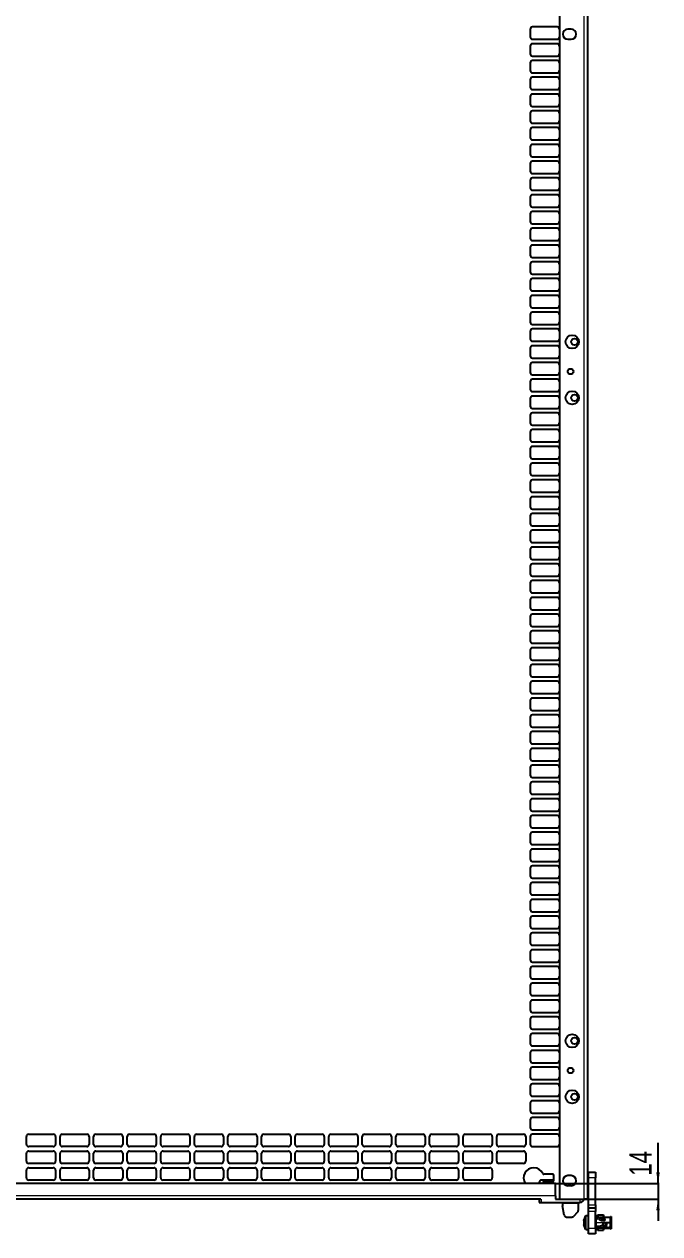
# Model space of a CAD drawing. Header units: millimetres. Extents: x -1039 to 1236, y -456 to 1988.
# Drawn here: x 668 to 1236, y -274 to 808 of the extents above; entities that cross this region are included whole.
import ezdxf

# ---------------------------------------------------------------- set-up
doc = ezdxf.new("R2010")
doc.units = ezdxf.units.MM
doc.layers.add('FORMAT', color=7, linetype='Continuous')
doc.styles.add('SLDTEXTSTYLE0', font='TXT', dxfattribs={"width": 0.75})
doc.dimstyles.new('SLDDIMSTYLE1', dxfattribs={"dimtxt": 20, "dimasz": 10, "dimexe": 0, "dimexo": 0.0625, "dimgap": 5, "dimtad": 2, "dimdec": 1, "dimrnd": 1e-09, "dimzin": 12, "dimdsep": 46, "dimtxsty": 'SLDTEXTSTYLE0', "dimsah": 1, "dimcen": 0.09, "dimadec": 0, "dimazin": 3, "dimtfac": 1, "dimtmove": 0, "dimatfit": 0, "dimfxl": 0, "dimfrac": 2, "dimtolj": 1, "dimtzin": 12, "dimarcsym": 0})

# ---------------------------------------------------------------- blocks, each defined once
blk = doc.blocks.new('_D_8')
at = {"layer": 'FORMAT'}
for p, q in [((1234.4, -228.9), (1234.4, -192.5)), ((1142.7, -228.9), (1235.4, -228.9)), ((1234.4, -228.9), (1234.4, -242.9)), ((1142.7, -242.9), (1235.4, -242.9)), ((1234.4, -242.9), (1234.4, -262.2))]:
    blk.add_line(p, q, dxfattribs=at)
for points in [[(1234.4, -228.9), (1235.9, -218.9), (1232.8, -218.9)], [(1234.4, -242.9), (1232.8, -252.9), (1235.9, -252.9)]]:
    blk.add_solid(points, dxfattribs=at)
at = {"layer": 'FORMAT', "insert": (1208.6, -222.1), "char_height": 20, "attachment_point": 1, "rotation": 90, "style": 'SLDTEXTSTYLE0'}
blk.add_mtext('14', dxfattribs=at)

msp = doc.modelspace()

# ---------------------------------------------------------------- linework, layer by layer
at = {"color": 7, "linetype": 'Continuous', "lineweight": 25}
for p, q in [((1171.23, 1840.06), (1171.23, -242.94)), ((1146.23, 1810.86), (1146.23, -242.94)), ((1120.23, 803.06), (1120.23, 796.06)), ((1144.23, 805.06), (1122.23, 805.06)), ((1156.73, 803.06), (1153.73, 803.06)), ((1122.23, 794.06), (1144.23, 794.06)), ((1144.23, 790.06), (1122.23, 790.06)), ((1153.73, 794.06), (1156.73, 794.06)), ((1120.23, 788.06), (1120.23, 781.06)), ((1122.23, 779.06), (1144.23, 779.06)), ((1120.23, 773.06), (1120.23, 766.06)), ((1144.23, 775.06), (1122.23, 775.06)), ((1120.23, 758.06), (1120.23, 751.06)), ((1122.23, 764.06), (1144.23, 764.06)), ((1144.23, 760.06), (1122.23, 760.06)), ((1122.23, 749.06), (1144.23, 749.06)), ((1120.23, 743.06), (1120.23, 736.06)), ((1144.23, 745.06), (1122.23, 745.06)), ((1120.23, 728.06), (1120.23, 721.06)), ((1122.23, 734.06), (1144.23, 734.06)), ((1144.23, 730.06), (1122.23, 730.06)), ((1122.23, 719.06), (1144.23, 719.06)), ((1144.23, 715.06), (1122.23, 715.06)), ((1120.23, 713.06), (1120.23, 706.06)), ((1122.23, 704.06), (1144.23, 704.06)), ((1120.23, 698.06), (1120.23, 691.06)), ((1144.23, 700.06), (1122.23, 700.06)), ((1120.23, 683.06), (1120.23, 676.06)), ((1122.23, 689.06), (1144.23, 689.06)), ((1144.23, 685.06), (1122.23, 685.06)), ((1122.23, 674.06), (1144.23, 674.06)), ((1120.23, 668.06), (1120.23, 661.06)), ((1144.23, 670.06), (1122.23, 670.06)), ((1120.23, 653.06), (1120.23, 646.06)), ((1122.23, 659.06), (1144.23, 659.06)), ((1144.23, 655.06), (1122.23, 655.06)), ((1122.23, 644.06), (1144.23, 644.06)), ((1144.23, 640.06), (1122.23, 640.06)), ((1120.23, 638.06), (1120.23, 631.06)), ((1122.23, 629.06), (1144.23, 629.06)), ((1120.23, 623.06), (1120.23, 616.06)), ((1144.23, 625.06), (1122.23, 625.06)), ((1120.23, 608.06), (1120.23, 601.06)), ((1122.23, 614.06), (1144.23, 614.06)), ((1144.23, 610.06), (1122.23, 610.06)), ((1122.23, 599.06), (1144.23, 599.06)), ((1144.23, 595.06), (1122.23, 595.06)), ((1120.23, 593.06), (1120.23, 586.06)), ((1122.23, 584.06), (1144.23, 584.06)), ((1120.23, 578.06), (1120.23, 571.06)), ((1144.23, 580.06), (1122.23, 580.06)), ((1120.23, 563.06), (1120.23, 556.06)), ((1122.23, 569.06), (1144.23, 569.06)), ((1144.23, 565.06), (1122.23, 565.06)), ((1122.23, 554.06), (1144.23, 554.06)), ((1120.23, 548.06), (1120.23, 541.06)), ((1144.23, 550.06), (1122.23, 550.06)), ((1120.23, 533.06), (1120.23, 526.06)), ((1122.23, 539.06), (1144.23, 539.06)), ((1144.23, 535.06), (1122.23, 535.06)), ((1122.23, 524.06), (1144.23, 524.06)), ((1144.23, 520.06), (1122.23, 520.06)), ((1120.23, 518.06), (1120.23, 511.06)), ((1122.23, 509.06), (1144.23, 509.06)), ((1120.23, 503.06), (1120.23, 496.06)), ((1144.23, 505.06), (1122.23, 505.06)), ((1120.23, 488.06), (1120.23, 481.06)), ((1122.23, 494.06), (1144.23, 494.06)), ((1144.23, 490.06), (1122.23, 490.06)), ((1122.23, 479.06), (1144.23, 479.06)), ((1120.23, 473.06), (1120.23, 466.06)), ((1144.23, 475.06), (1122.23, 475.06)), ((1120.23, 458.06), (1120.23, 451.06)), ((1122.23, 464.06), (1144.23, 464.06)), ((1144.23, 460.06), (1122.23, 460.06)), ((1122.23, 449.06), (1144.23, 449.06)), ((1144.23, 445.06), (1122.23, 445.06)), ((1120.23, 443.06), (1120.23, 436.06)), ((1122.23, 434.06), (1144.23, 434.06)), ((1120.23, 428.06), (1120.23, 421.06)), ((1144.23, 430.06), (1122.23, 430.06)), ((1120.23, 413.06), (1120.23, 406.06)), ((1122.23, 419.06), (1144.23, 419.06)), ((1144.23, 415.06), (1122.23, 415.06)), ((1122.23, 404.06), (1144.23, 404.06)), ((1120.23, 398.06), (1120.23, 391.06)), ((1144.23, 400.06), (1122.23, 400.06)), ((1120.23, 383.06), (1120.23, 376.06)), ((1122.23, 389.06), (1144.23, 389.06)), ((1144.23, 385.06), (1122.23, 385.06)), ((1120.23, 368.06), (1120.23, 361.06)), ((1122.23, 374.06), (1144.23, 374.06)), ((1144.23, 370.06), (1122.23, 370.06)), ((1122.23, 359.06), (1144.23, 359.06)), ((1120.23, 353.06), (1120.23, 346.06)), ((1144.23, 355.06), (1122.23, 355.06)), ((1120.23, 338.06), (1120.23, 331.06)), ((1122.23, 344.06), (1144.23, 344.06)), ((1144.23, 340.06), (1122.23, 340.06)), ((1122.23, 329.06), (1144.23, 329.06)), ((1144.23, 325.06), (1122.23, 325.06)), ((1120.23, 323.06), (1120.23, 316.06)), ((1122.23, 314.06), (1144.23, 314.06)), ((1120.23, 308.06), (1120.23, 301.06)), ((1144.23, 310.06), (1122.23, 310.06)), ((1120.23, 293.06), (1120.23, 286.06)), ((1122.23, 299.06), (1144.23, 299.06)), ((1144.23, 295.06), (1122.23, 295.06)), ((1122.23, 284.06), (1144.23, 284.06)), ((1120.23, 278.06), (1120.23, 271.06)), ((1144.23, 280.06), (1122.23, 280.06)), ((1120.23, 263.06), (1120.23, 256.06)), ((1122.23, 269.06), (1144.23, 269.06)), ((1144.23, 265.06), (1122.23, 265.06)), ((1122.23, 254.06), (1144.23, 254.06)), ((1144.23, 250.06), (1122.23, 250.06)), ((1120.23, 248.06), (1120.23, 241.06)), ((1122.23, 239.06), (1144.23, 239.06)), ((1120.23, 233.06), (1120.23, 226.06)), ((1144.23, 235.06), (1122.23, 235.06)), ((1120.23, 218.06), (1120.23, 211.06)), ((1122.23, 224.06), (1144.23, 224.06)), ((1144.23, 220.06), (1122.23, 220.06)), ((1122.23, 209.06), (1144.23, 209.06)), ((1120.23, 203.06), (1120.23, 196.06)), ((1144.23, 205.06), (1122.23, 205.06)), ((1120.23, 188.06), (1120.23, 181.06)), ((1122.23, 194.06), (1144.23, 194.06)), ((1144.23, 190.06), (1122.23, 190.06)), ((1120.23, 173.06), (1120.23, 166.06)), ((1122.23, 179.06), (1144.23, 179.06)), ((1144.23, 175.06), (1122.23, 175.06)), ((1122.23, 164.06), (1144.23, 164.06)), ((1120.23, 158.06), (1120.23, 151.06)), ((1144.23, 160.06), (1122.23, 160.06)), ((1120.23, 143.06), (1120.23, 136.06)), ((1122.23, 149.06), (1144.23, 149.06)), ((1144.23, 145.06), (1122.23, 145.06)), ((1122.23, 134.06), (1144.23, 134.06)), ((1144.23, 130.06), (1122.23, 130.06)), ((1120.23, 128.06), (1120.23, 121.06)), ((1122.23, 119.06), (1144.23, 119.06)), ((1120.23, 113.06), (1120.23, 106.06)), ((1144.23, 115.06), (1122.23, 115.06)), ((1120.23, 98.06), (1120.23, 91.06)), ((1122.23, 104.06), (1144.23, 104.06)), ((1144.23, 100.06), (1122.23, 100.06)), ((1122.23, 89.06), (1144.23, 89.06)), ((1120.23, 83.06), (1120.23, 76.06)), ((1144.23, 85.06), (1122.23, 85.06)), ((1120.23, 68.06), (1120.23, 61.06)), ((1122.23, 74.06), (1144.23, 74.06)), ((1144.23, 70.06), (1122.23, 70.06)), ((1122.23, 59.06), (1144.23, 59.06)), ((1144.23, 55.06), (1122.23, 55.06)), ((1120.23, 53.06), (1120.23, 46.06)), ((1122.23, 44.06), (1144.23, 44.06)), ((1120.23, 38.06), (1120.23, 31.06)), ((1144.23, 40.06), (1122.23, 40.06)), ((1120.23, 23.06), (1120.23, 16.06)), ((1122.23, 29.06), (1144.23, 29.06)), ((1144.23, 25.06), (1122.23, 25.06)), ((1122.23, 14.06), (1144.23, 14.06)), ((1120.23, 8.06), (1120.23, 1.06)), ((1144.23, 10.06), (1122.23, 10.06)), ((1120.23, -6.94), (1120.23, -13.94)), ((1122.23, -0.94), (1144.23, -0.94)), ((1144.23, -4.94), (1122.23, -4.94)), ((1122.23, -15.94), (1144.23, -15.94)), ((1144.23, -19.94), (1122.23, -19.94)), ((1120.23, -21.94), (1120.23, -28.94)), ((1122.23, -30.94), (1144.23, -30.94)), ((1120.23, -36.94), (1120.23, -43.94)), ((1144.23, -34.94), (1122.23, -34.94)), ((1120.23, -51.94), (1120.23, -58.94)), ((1122.23, -45.94), (1144.23, -45.94)), ((1144.23, -49.94), (1122.23, -49.94)), ((1122.23, -60.94), (1144.23, -60.94)), ((1120.23, -66.94), (1120.23, -73.94)), ((1144.23, -64.94), (1122.23, -64.94)), ((1120.23, -81.94), (1120.23, -88.94)), ((1122.23, -75.94), (1144.23, -75.94)), ((1144.23, -79.94), (1122.23, -79.94)), ((1120.23, -96.94), (1120.23, -103.94)), ((1122.23, -90.94), (1144.23, -90.94)), ((1144.23, -94.94), (1122.23, -94.94)), ((1122.23, -105.94), (1144.23, -105.94)), ((1120.23, -111.94), (1120.23, -118.94)), ((1144.23, -109.94), (1122.23, -109.94)), ((1120.23, -126.94), (1120.23, -133.94)), ((1122.23, -120.94), (1144.23, -120.94)), ((1144.23, -124.94), (1122.23, -124.94)), ((1122.23, -135.94), (1144.23, -135.94)), ((1144.23, -139.94), (1122.23, -139.94)), ((1120.23, -141.94), (1120.23, -148.94)), ((1122.23, -150.94), (1144.23, -150.94)), ((1120.23, -156.94), (1120.23, -163.94)), ((1144.23, -154.94), (1122.23, -154.94)), ((1120.23, -171.94), (1120.23, -178.94)), ((1122.23, -165.94), (1144.23, -165.94)), ((1144.23, -169.94), (1122.23, -169.94)), ((1122.23, -180.94), (1144.23, -180.94)), ((670.23, -193.94), (670.23, -186.94)), ((672.23, -184.94), (694.23, -184.94)), ((696.23, -186.94), (696.23, -193.94)), ((700.23, -193.94), (700.23, -186.94)), ((702.23, -184.94), (724.23, -184.94)), ((726.23, -186.94), (726.23, -193.94)), ((730.23, -193.94), (730.23, -186.94)), ((732.23, -184.94), (754.23, -184.94)), ((756.23, -186.94), (756.23, -193.94)), ((760.23, -193.94), (760.23, -186.94)), ((762.23, -184.94), (784.23, -184.94)), ((786.23, -186.94), (786.23, -193.94)), ((790.23, -193.94), (790.23, -186.94)), ((792.23, -184.94), (814.23, -184.94)), ((816.23, -186.94), (816.23, -193.94)), ((820.23, -193.94), (820.23, -186.94)), ((822.23, -184.94), (844.23, -184.94)), ((846.23, -186.94), (846.23, -193.94)), ((850.23, -193.94), (850.23, -186.94)), ((852.23, -184.94), (874.23, -184.94)), ((876.23, -186.94), (876.23, -193.94)), ((880.23, -193.94), (880.23, -186.94)), ((882.23, -184.94), (904.23, -184.94)), ((906.23, -186.94), (906.23, -193.94)), ((910.23, -193.94), (910.23, -186.94)), ((912.23, -184.94), (934.23, -184.94)), ((936.23, -186.94), (936.23, -193.94)), ((940.23, -193.94), (940.23, -186.94)), ((942.23, -184.94), (964.23, -184.94)), ((966.23, -186.94), (966.23, -193.94)), ((970.23, -193.94), (970.23, -186.94)), ((972.23, -184.94), (994.23, -184.94)), ((996.23, -186.94), (996.23, -193.94)), ((1000.23, -193.94), (1000.23, -186.94)), ((1002.23, -184.94), (1024.23, -184.94)), ((1026.23, -186.94), (1026.23, -193.94)), ((1030.23, -193.94), (1030.23, -186.94)), ((1032.23, -184.94), (1054.23, -184.94)), ((1056.23, -186.94), (1056.23, -193.94)), ((1060.23, -193.94), (1060.23, -186.94)), ((1062.23, -184.94), (1084.23, -184.94)), ((1086.23, -186.94), (1086.23, -193.94)), ((1090.23, -193.94), (1090.23, -186.94)), ((1092.23, -184.94), (1114.23, -184.94)), ((1116.23, -186.94), (1116.23, -193.94)), ((1120.23, -186.94), (1120.23, -193.94)), ((1144.23, -184.94), (1122.23, -184.94)), ((670.23, -208.94), (670.23, -201.94)), ((694.23, -195.94), (672.23, -195.94)), ((672.23, -199.94), (694.23, -199.94)), ((696.23, -201.94), (696.23, -208.94)), ((700.23, -208.94), (700.23, -201.94)), ((724.23, -195.94), (702.23, -195.94)), ((702.23, -199.94), (724.23, -199.94)), ((726.23, -201.94), (726.23, -208.94)), ((730.23, -208.94), (730.23, -201.94)), ((754.23, -195.94), (732.23, -195.94)), ((732.23, -199.94), (754.23, -199.94)), ((756.23, -201.94), (756.23, -208.94)), ((760.23, -208.94), (760.23, -201.94)), ((784.23, -195.94), (762.23, -195.94)), ((762.23, -199.94), (784.23, -199.94)), ((786.23, -201.94), (786.23, -208.94)), ((790.23, -208.94), (790.23, -201.94)), ((814.23, -195.94), (792.23, -195.94)), ((792.23, -199.94), (814.23, -199.94)), ((816.23, -201.94), (816.23, -208.94)), ((820.23, -208.94), (820.23, -201.94)), ((844.23, -195.94), (822.23, -195.94)), ((822.23, -199.94), (844.23, -199.94)), ((846.23, -201.94), (846.23, -208.94)), ((850.23, -208.94), (850.23, -201.94)), ((874.23, -195.94), (852.23, -195.94)), ((852.23, -199.94), (874.23, -199.94)), ((876.23, -201.94), (876.23, -208.94)), ((880.23, -208.94), (880.23, -201.94)), ((904.23, -195.94), (882.23, -195.94)), ((882.23, -199.94), (904.23, -199.94)), ((906.23, -201.94), (906.23, -208.94)), ((910.23, -208.94), (910.23, -201.94)), ((934.23, -195.94), (912.23, -195.94)), ((912.23, -199.94), (934.23, -199.94)), ((936.23, -201.94), (936.23, -208.94)), ((940.23, -208.94), (940.23, -201.94)), ((964.23, -195.94), (942.23, -195.94)), ((942.23, -199.94), (964.23, -199.94)), ((966.23, -201.94), (966.23, -208.94)), ((970.23, -208.94), (970.23, -201.94)), ((994.23, -195.94), (972.23, -195.94)), ((972.23, -199.94), (994.23, -199.94)), ((996.23, -201.94), (996.23, -208.94)), ((1000.23, -208.94), (1000.23, -201.94)), ((1024.23, -195.94), (1002.23, -195.94)), ((1002.23, -199.94), (1024.23, -199.94)), ((1026.23, -201.94), (1026.23, -208.94)), ((1030.23, -208.94), (1030.23, -201.94)), ((1054.23, -195.94), (1032.23, -195.94)), ((1032.23, -199.94), (1054.23, -199.94)), ((1056.23, -201.94), (1056.23, -208.94)), ((1060.23, -208.94), (1060.23, -201.94)), ((1084.23, -195.94), (1062.23, -195.94)), ((1062.23, -199.94), (1084.23, -199.94)), ((1086.23, -201.94), (1086.23, -208.94)), ((1090.23, -208.94), (1090.23, -201.94)), ((1114.23, -195.94), (1092.23, -195.94)), ((1092.23, -199.94), (1114.23, -199.94)), ((1116.23, -201.94), (1116.23, -208.94)), ((1122.23, -195.94), (1144.23, -195.94)), ((694.23, -210.94), (672.23, -210.94)), ((672.23, -214.94), (694.23, -214.94)), ((724.23, -210.94), (702.23, -210.94)), ((702.23, -214.94), (724.23, -214.94)), ((754.23, -210.94), (732.23, -210.94)), ((732.23, -214.94), (754.23, -214.94)), ((784.23, -210.94), (762.23, -210.94)), ((762.23, -214.94), (784.23, -214.94)), ((814.23, -210.94), (792.23, -210.94)), ((792.23, -214.94), (814.23, -214.94)), ((844.23, -210.94), (822.23, -210.94)), ((822.23, -214.94), (844.23, -214.94)), ((874.23, -210.94), (852.23, -210.94)), ((852.23, -214.94), (874.23, -214.94)), ((904.23, -210.94), (882.23, -210.94)), ((882.23, -214.94), (904.23, -214.94)), ((934.23, -210.94), (912.23, -210.94)), ((912.23, -214.94), (934.23, -214.94)), ((964.23, -210.94), (942.23, -210.94)), ((942.23, -214.94), (964.23, -214.94)), ((994.23, -210.94), (972.23, -210.94)), ((972.23, -214.94), (994.23, -214.94)), ((1024.23, -210.94), (1002.23, -210.94)), ((1002.23, -214.94), (1024.23, -214.94)), ((1054.23, -210.94), (1032.23, -210.94)), ((1032.23, -214.94), (1054.23, -214.94)), ((1084.23, -210.94), (1062.23, -210.94)), ((1062.23, -214.94), (1084.23, -214.94)), ((1114.23, -210.94), (1092.23, -210.94)), ((670.23, -223.94), (670.23, -216.94)), ((694.23, -225.94), (672.23, -225.94)), ((696.23, -216.94), (696.23, -223.94)), ((700.23, -223.94), (700.23, -216.94)), ((724.23, -225.94), (702.23, -225.94)), ((726.23, -216.94), (726.23, -223.94)), ((730.23, -223.94), (730.23, -216.94)), ((754.23, -225.94), (732.23, -225.94)), ((756.23, -216.94), (756.23, -223.94)), ((760.23, -223.94), (760.23, -216.94)), ((784.23, -225.94), (762.23, -225.94)), ((786.23, -216.94), (786.23, -223.94)), ((790.23, -223.94), (790.23, -216.94)), ((814.23, -225.94), (792.23, -225.94)), ((816.23, -216.94), (816.23, -223.94)), ((820.23, -223.94), (820.23, -216.94)), ((844.23, -225.94), (822.23, -225.94)), ((846.23, -216.94), (846.23, -223.94)), ((850.23, -223.94), (850.23, -216.94)), ((874.23, -225.94), (852.23, -225.94)), ((876.23, -216.94), (876.23, -223.94)), ((880.23, -223.94), (880.23, -216.94)), ((904.23, -225.94), (882.23, -225.94)), ((906.23, -216.94), (906.23, -223.94)), ((910.23, -223.94), (910.23, -216.94)), ((934.23, -225.94), (912.23, -225.94)), ((936.23, -216.94), (936.23, -223.94)), ((940.23, -223.94), (940.23, -216.94)), ((964.23, -225.94), (942.23, -225.94)), ((966.23, -216.94), (966.23, -223.94)), ((970.23, -223.94), (970.23, -216.94)), ((994.23, -225.94), (972.23, -225.94)), ((996.23, -216.94), (996.23, -223.94)), ((1000.23, -223.94), (1000.23, -216.94)), ((1024.23, -225.94), (1002.23, -225.94)), ((1026.23, -216.94), (1026.23, -223.94)), ((1030.23, -223.94), (1030.23, -216.94)), ((1054.23, -225.94), (1032.23, -225.94)), ((1056.23, -216.94), (1056.23, -223.94)), ((1060.23, -223.94), (1060.23, -216.94)), ((1084.23, -225.94), (1062.23, -225.94)), ((1086.23, -216.94), (1086.23, -223.94)), ((1141.23, -225.94), (1130.28, -225.94)), ((1140.23, -220.7), (1132.28, -220.7)), ((1141.23, -226.2), (1141.23, -221.7)), ((1156.73, -221.94), (1153.73, -221.94)), ((1172.38, -218.94), (1178.38, -218.94)), ((1172.38, -223.94), (1172.38, -218.94)), ((1172.38, -247.94), (1172.38, -223.94)), ((1178.38, -218.94), (1178.38, -223.94)), ((1178.38, -247.94), (1178.38, -223.94)), ((1142.73, -228.95), (313.73, -228.95)), ((1128.28, -227.94), (1128.28, -228.95)), ((1130.71, -228.95), (1131.38, -227.77)), ((1132.28, -227.2), (1140.23, -227.2)), ((1142.73, -239.85), (1142.73, -228.95)), ((1156.73, -230.94), (1153.73, -230.94)), ((1172.38, -231.44), (1171.23, -231.44)), ((1129.66, -242.95), (326.31, -242.95)), ((1128.28, -242.95), (1128.28, -245.94)), ((1128.28, -245.94), (1130.28, -245.94)), ((1130.28, -245.94), (1164.63, -245.94)), ((1142.73, -239.85), (1142.73, -242.95)), ((1142.73, -242.94), (1146.23, -242.94)), ((1146.23, -242.94), (1168.13, -242.94)), ((1148.98, -245.94), (1148.98, -246.54)), ((1148.98, -246.54), (1148.98, -248.94)), ((1163.13, -245.94), (1163.13, -246.54)), ((1163.13, -246.54), (1163.13, -253.11)), ((1171.23, -242.94), (1168.13, -242.94)), ((1171.23, -241.44), (1172.38, -241.44)), ((1172.38, -250.94), (1172.38, -247.94)), ((1178.38, -247.94), (1178.38, -250.94)), ((1150.66, -257.33), (1148.98, -248.94)), ((1152.62, -258.94), (1157.3, -258.94)), ((1162.54, -254.52), (1158.72, -258.35)), ((1172.38, -257.94), (1170.06, -257.94)), ((1178.38, -250.94), (1172.38, -250.94)), ((1172.38, -253.94), (1172.38, -250.94)), ((1172.38, -268.94), (1172.38, -253.94)), ((1178.38, -250.94), (1178.38, -253.94)), ((1178.38, -268.94), (1178.38, -253.94)), ((1178.88, -256.84), (1178.38, -256.84)), ((1178.38, -258.3), (1178.88, -258.3)), ((1178.88, -256.84), (1178.88, -258.3)), ((1178.88, -259.61), (1178.88, -258.3)), ((1179.08, -259.09), (1189.68, -259.09)), ((1180.38, -257.22), (1180.58, -257.09)), ((1180.38, -259.09), (1180.38, -257.22)), ((1180.58, -257.09), (1180.58, -259.09)), ((1180.58, -257.09), (1185.67, -257.09)), ((1183.18, -259.54), (1186.48, -259.54)), ((1185.67, -259.09), (1185.67, -257.09)), ((1185.67, -257.09), (1185.78, -257.32)), ((1185.78, -257.32), (1185.78, -259.09)), ((1189.68, -259.09), (1191.68, -259.09)), ((1191.88, -258.51), (1192.38, -258.51)), ((1191.88, -259.12), (1191.88, -258.51)), ((1192.38, -258.51), (1192.38, -259.79)), ((1167.96, -262.09), (1167.99, -262.09)), ((1170.06, -269.94), (1172.38, -269.94)), ((1172.38, -273.94), (1172.38, -268.94)), ((1178.38, -259.61), (1178.88, -259.61)), ((1178.88, -263.94), (1178.38, -263.94)), ((1178.38, -265.24), (1178.88, -265.24)), ((1178.88, -265.77), (1178.38, -265.77)), ((1178.38, -268.94), (1178.38, -273.94)), ((1178.88, -259.61), (1178.88, -263.94)), ((1178.88, -263.94), (1179.08, -263.94)), ((1178.88, -265.24), (1178.88, -265.77)), ((1178.88, -265.38), (1179.08, -265.39)), ((1178.88, -265.77), (1178.88, -271.04)), ((1178.88, -266.94), (1179.12, -266.94)), ((1179.18, -260.94), (1178.92, -260.94)), ((1179.33, -260.09), (1179.08, -260.09)), ((1179.33, -260.49), (1179.08, -260.49)), ((1179.33, -260.98), (1179.08, -260.98)), ((1179.08, -266.69), (1179.08, -263.94)), ((1179.18, -267.39), (1179.08, -267.39)), ((1180.38, -268.29), (1179.08, -268.29)), ((1179.08, -268.79), (1180.38, -268.79)), ((1179.18, -260.98), (1179.18, -260.49)), ((1179.18, -268.09), (1179.18, -267.06)), ((1179.18, -268.09), (1180.38, -268.09)), ((1181.98, -267.44), (1179.83, -267.44)), ((1179.88, -260.45), (1179.88, -260.57)), ((1180.38, -268.62), (1180.38, -267.44)), ((1180.58, -268.63), (1180.38, -268.62)), ((1180.38, -270.65), (1180.38, -268.62)), ((1180.58, -267.44), (1180.58, -268.63)), ((1180.58, -268.63), (1185.67, -268.63)), ((1180.58, -268.63), (1180.58, -270.78)), ((1181.98, -260.19), (1181.98, -260.86)), ((1184.9, -259.99), (1183.18, -259.99)), ((1183.18, -261.89), (1186.48, -261.89)), ((1184.05, -260.74), (1184.05, -260.72)), ((1184.1, -260.88), (1184.33, -261.18)), ((1184.93, -265.94), (1186.08, -263.94)), ((1184.93, -265.94), (1185.67, -265.94)), ((1185.67, -261.89), (1185.67, -261.12)), ((1185.67, -265.94), (1185.67, -264.66)), ((1185.67, -268.63), (1185.67, -265.94)), ((1185.78, -265.94), (1185.67, -265.94)), ((1185.78, -268.6), (1185.67, -268.63)), ((1185.67, -270.78), (1185.67, -268.63)), ((1185.78, -261.16), (1185.78, -261.89)), ((1185.78, -264.46), (1185.78, -265.94)), ((1185.78, -265.94), (1185.78, -268.6)), ((1185.78, -266.94), (1187.88, -266.94)), ((1186.98, -267.48), (1185.78, -267.6)), ((1186.48, -267.88), (1185.78, -267.88)), ((1189.68, -268.29), (1185.78, -268.29)), ((1185.78, -268.6), (1185.78, -270.55)), ((1185.78, -268.79), (1189.68, -268.79)), ((1186.08, -263.94), (1191.68, -263.94)), ((1186.98, -259.78), (1186.98, -259.99)), ((1186.98, -261.12), (1186.98, -259.99)), ((1186.98, -261.12), (1186.98, -261.44)), ((1186.98, -267.48), (1186.98, -266.94)), ((1186.98, -267.64), (1186.98, -267.48)), ((1187.88, -266.94), (1187.88, -263.94)), ((1187.88, -266.94), (1188.38, -266.44)), ((1188.38, -263.94), (1188.38, -266.44)), ((1189.68, -268.29), (1189.68, -268.79)), ((1189.68, -268.79), (1191.68, -268.79)), ((1191.18, -267.88), (1191.18, -268.33)), ((1191.68, -267.88), (1191.18, -267.88)), ((1191.18, -268.33), (1191.68, -268.33)), ((1191.68, -263.94), (1192.38, -263.94)), ((1191.68, -268.33), (1191.68, -267.88)), ((1191.88, -264.07), (1191.88, -263.94)), ((1191.88, -264.07), (1192.38, -264.07)), ((1191.88, -265.76), (1191.88, -264.07)), ((1191.88, -265.76), (1192.38, -265.76)), ((1191.88, -269.37), (1191.88, -265.76)), ((1191.88, -269.37), (1192.38, -269.37)), ((1192.38, -259.79), (1192.38, -263.94)), ((1192.38, -263.94), (1192.38, -264.07)), ((1192.38, -264.07), (1192.38, -265.76)), ((1192.38, -265.76), (1192.38, -269.37)), ((1178.38, -273.94), (1172.38, -273.94)), ((1178.38, -271.04), (1178.88, -271.04)), ((1180.58, -270.78), (1180.38, -270.65)), ((1180.58, -270.78), (1185.67, -270.78)), ((1185.78, -270.55), (1185.67, -270.78))]:
    msp.add_line(p, q, dxfattribs=at)
at = {"color": 8, "linetype": 'Continuous', "lineweight": 18}
for p, q in [((1168.13, 1810.86), (1168.13, -242.94)), ((1178.38, -223.94), (1172.38, -223.94)), ((1142.73, -239.85), (313.73, -239.85)), ((1130.28, -245.94), (1130.28, -242.95)), ((1148.98, -246.54), (1163.13, -246.54)), ((1164.63, -242.94), (1164.63, -245.94)), ((1172.38, -247.94), (1178.38, -247.94)), ((1169.61, -269.71), (1169.61, -258.17)), ((1170.06, -269.94), (1170.06, -257.94)), ((1178.38, -253.94), (1172.38, -253.94)), ((1179.08, -259.09), (1179.08, -260.09)), ((1183.18, -259.54), (1183.18, -259.99)), ((1186.48, -259.99), (1186.48, -259.54)), ((1191.68, -263.94), (1191.68, -259.09)), ((1172.38, -268.94), (1178.38, -268.94)), ((1179.08, -260.98), (1179.08, -263.94)), ((1179.08, -263.94), (1186.08, -263.94)), ((1179.08, -267.39), (1179.08, -268.29)), ((1179.33, -260.49), (1179.33, -260.09)), ((1191.68, -267.68), (1191.68, -263.94))]:
    msp.add_line(p, q, dxfattribs=at)
at = {"color": 7, "linetype": 'Continuous', "lineweight": 25, "flags": 128}
for points in [[(1178.88, -260.46), (1178.94, -260.48), (1179.08, -260.49)], [(1178.88, -260.86), (1178.88, -260.89), (1178.9, -260.91), (1178.91, -260.93), (1178.94, -260.95), (1178.97, -260.96), (1179, -260.98), (1179.04, -260.98), (1179.08, -260.98)], [(1178.88, -267.41), (1178.94, -267.4), (1179.08, -267.39)], [(1178.88, -268.32), (1178.94, -268.3), (1179.08, -268.29)], [(1179.18, -260.81), (1179.14, -260.9), (1179.12, -260.94)], [(1191.68, -268.79), (1191.82, -268.77), (1191.88, -268.76)]]:
    msp.add_lwpolyline(points, dxfattribs=at)
at = {"color": 7, "linetype": 'Continuous', "lineweight": 25}
for centre, radius in [((1157.73, 523.56), 6), ((1159.73, 523.56), 3), ((1156.23, 497.06), 2.5), ((1157.73, 473.56), 6), ((1159.73, 473.56), 3), ((1157.73, -101.44), 6), ((1159.73, -101.44), 3), ((1156.23, -127.94), 2.5), ((1157.73, -151.44), 6), ((1159.73, -151.44), 3)]:
    msp.add_circle(centre, radius, dxfattribs=at)
for centre, radius, start, end in [((1122.23, 803.06), 2, 90, 180), ((1144.23, 803.06), 2, 0, 90), ((1153.73, 798.56), 4.5, 90, 270), ((1156.73, 798.56), 4.5, 270, 90), ((1122.23, 796.06), 2, 180, 270), ((1122.23, 788.06), 2, 90, 180), ((1144.23, 796.06), 2, 270, 0), ((1144.23, 788.06), 2, 0, 90), ((1122.23, 781.06), 2, 180, 270), ((1144.23, 781.06), 2, 270, 0), ((1122.23, 773.06), 2, 90, 180), ((1144.23, 773.06), 2, 0, 90), ((1122.23, 766.06), 2, 180, 270), ((1122.23, 758.06), 2, 90, 180), ((1144.23, 766.06), 2, 270, 0), ((1144.23, 758.06), 2, 0, 90), ((1122.23, 751.06), 2, 180, 270), ((1144.23, 751.06), 2, 270, 0), ((1122.23, 743.06), 2, 90, 180), ((1122.23, 736.06), 2, 180, 270), ((1144.23, 743.06), 2, 0, 90), ((1144.23, 736.06), 2, 270, 0), ((1122.23, 728.06), 2, 90, 180), ((1144.23, 728.06), 2, 0, 90), ((1122.23, 721.06), 2, 180, 270), ((1122.23, 713.06), 2, 90, 180), ((1144.23, 721.06), 2, 270, 0), ((1144.23, 713.06), 2, 0, 90), ((1122.23, 706.06), 2, 180, 270), ((1144.23, 706.06), 2, 270, 0), ((1122.23, 698.06), 2, 90, 180), ((1144.23, 698.06), 2, 0, 90), ((1122.23, 691.06), 2, 180, 270), ((1122.23, 683.06), 2, 90, 180), ((1144.23, 691.06), 2, 270, 0), ((1144.23, 683.06), 2, 0, 90), ((1122.23, 676.06), 2, 180, 270), ((1144.23, 676.06), 2, 270, 0), ((1122.23, 668.06), 2, 90, 180), ((1122.23, 661.06), 2, 180, 270), ((1144.23, 668.06), 2, 0, 90), ((1144.23, 661.06), 2, 270, 0), ((1122.23, 653.06), 2, 90, 180), ((1144.23, 653.06), 2, 0, 90), ((1122.23, 646.06), 2, 180, 270), ((1122.23, 638.06), 2, 90, 180), ((1144.23, 646.06), 2, 270, 0), ((1144.23, 638.06), 2, 0, 90), ((1122.23, 631.06), 2, 180, 270), ((1144.23, 631.06), 2, 270, 0), ((1122.23, 623.06), 2, 90, 180), ((1144.23, 623.06), 2, 0, 90), ((1122.23, 616.06), 2, 180, 270), ((1122.23, 608.06), 2, 90, 180), ((1144.23, 616.06), 2, 270, 0), ((1144.23, 608.06), 2, 0, 90), ((1122.23, 601.06), 2, 180, 270), ((1122.23, 593.06), 2, 90, 180), ((1144.23, 601.06), 2, 270, 0), ((1144.23, 593.06), 2, 0, 90), ((1122.23, 586.06), 2, 180, 270), ((1144.23, 586.06), 2, 270, 0), ((1122.23, 578.06), 2, 90, 180), ((1144.23, 578.06), 2, 0, 90), ((1122.23, 571.06), 2, 180, 270), ((1122.23, 563.06), 2, 90, 180), ((1144.23, 571.06), 2, 270, 0), ((1144.23, 563.06), 2, 0, 90), ((1122.23, 556.06), 2, 180, 270), ((1144.23, 556.06), 2, 270, 0), ((1122.23, 548.06), 2, 90, 180), ((1122.23, 541.06), 2, 180, 270), ((1144.23, 548.06), 2, 0, 90), ((1144.23, 541.06), 2, 270, 0), ((1122.23, 533.06), 2, 90, 180), ((1144.23, 533.06), 2, 0, 90), ((1122.23, 526.06), 2, 180, 270), ((1122.23, 518.06), 2, 90, 180), ((1144.23, 526.06), 2, 270, 0), ((1144.23, 518.06), 2, 0, 90), ((1122.23, 511.06), 2, 180, 270), ((1144.23, 511.06), 2, 270, 0), ((1122.23, 503.06), 2, 90, 180), ((1144.23, 503.06), 2, 0, 90), ((1122.23, 496.06), 2, 180, 270), ((1122.23, 488.06), 2, 90, 180), ((1144.23, 496.06), 2, 270, 0), ((1144.23, 488.06), 2, 0, 90), ((1122.23, 481.06), 2, 180, 270), ((1144.23, 481.06), 2, 270, 0), ((1122.23, 473.06), 2, 90, 180), ((1122.23, 466.06), 2, 180, 270), ((1144.23, 473.06), 2, 0, 90), ((1144.23, 466.06), 2, 270, 0), ((1122.23, 458.06), 2, 90, 180), ((1144.23, 458.06), 2, 0, 90), ((1122.23, 451.06), 2, 180, 270), ((1122.23, 443.06), 2, 90, 180), ((1144.23, 451.06), 2, 270, 0), ((1144.23, 443.06), 2, 0, 90), ((1122.23, 436.06), 2, 180, 270), ((1144.23, 436.06), 2, 270, 0), ((1122.23, 428.06), 2, 90, 180), ((1144.23, 428.06), 2, 0, 90), ((1122.23, 421.06), 2, 180, 270), ((1122.23, 413.06), 2, 90, 180), ((1144.23, 421.06), 2, 270, 0), ((1144.23, 413.06), 2, 0, 90), ((1122.23, 406.06), 2, 180, 270), ((1144.23, 406.06), 2, 270, 0), ((1122.23, 398.06), 2, 90, 180), ((1122.23, 391.06), 2, 180, 270), ((1144.23, 398.06), 2, 0, 90), ((1144.23, 391.06), 2, 270, 0), ((1122.23, 383.06), 2, 90, 180), ((1144.23, 383.06), 2, 0, 90), ((1122.23, 376.06), 2, 180, 270), ((1122.23, 368.06), 2, 90, 180), ((1144.23, 376.06), 2, 270, 0), ((1144.23, 368.06), 2, 0, 90), ((1122.23, 361.06), 2, 180, 270), ((1144.23, 361.06), 2, 270, 0), ((1122.23, 353.06), 2, 90, 180), ((1144.23, 353.06), 2, 0, 90), ((1122.23, 346.06), 2, 180, 270), ((1122.23, 338.06), 2, 90, 180), ((1144.23, 346.06), 2, 270, 0), ((1144.23, 338.06), 2, 0, 90), ((1122.23, 331.06), 2, 180, 270), ((1122.23, 323.06), 2, 90, 180), ((1144.23, 331.06), 2, 270, 0), ((1144.23, 323.06), 2, 0, 90), ((1122.23, 316.06), 2, 180, 270), ((1144.23, 316.06), 2, 270, 0), ((1122.23, 308.06), 2, 90, 180), ((1144.23, 308.06), 2, 0, 90), ((1122.23, 301.06), 2, 180, 270), ((1122.23, 293.06), 2, 90, 180), ((1144.23, 301.06), 2, 270, 0), ((1144.23, 293.06), 2, 0, 90), ((1122.23, 286.06), 2, 180, 270), ((1144.23, 286.06), 2, 270, 0), ((1122.23, 278.06), 2, 90, 180), ((1122.23, 271.06), 2, 180, 270), ((1144.23, 278.06), 2, 0, 90), ((1144.23, 271.06), 2, 270, 0), ((1122.23, 263.06), 2, 90, 180), ((1144.23, 263.06), 2, 0, 90), ((1122.23, 256.06), 2, 180, 270), ((1122.23, 248.06), 2, 90, 180), ((1144.23, 256.06), 2, 270, 0), ((1144.23, 248.06), 2, 0, 90), ((1122.23, 241.06), 2, 180, 270), ((1144.23, 241.06), 2, 270, 0), ((1122.23, 233.06), 2, 90, 180), ((1144.23, 233.06), 2, 0, 90), ((1122.23, 226.06), 2, 180, 270), ((1122.23, 218.06), 2, 90, 180), ((1144.23, 226.06), 2, 270, 0), ((1144.23, 218.06), 2, 0, 90), ((1122.23, 211.06), 2, 180, 270), ((1144.23, 211.06), 2, 270, 0), ((1122.23, 203.06), 2, 90, 180), ((1122.23, 196.06), 2, 180, 270), ((1144.23, 203.06), 2, 0, 90), ((1144.23, 196.06), 2, 270, 0), ((1122.23, 188.06), 2, 90, 180), ((1144.23, 188.06), 2, 0, 90), ((1122.23, 181.06), 2, 180, 270), ((1122.23, 173.06), 2, 90, 180), ((1144.23, 181.06), 2, 270, 0), ((1144.23, 173.06), 2, 0, 90), ((1122.23, 166.06), 2, 180, 270), ((1144.23, 166.06), 2, 270, 0), ((1122.23, 158.06), 2, 90, 180), ((1144.23, 158.06), 2, 0, 90), ((1122.23, 151.06), 2, 180, 270), ((1122.23, 143.06), 2, 90, 180), ((1144.23, 151.06), 2, 270, 0), ((1144.23, 143.06), 2, 0, 90), ((1122.23, 136.06), 2, 180, 270), ((1122.23, 128.06), 2, 90, 180), ((1144.23, 136.06), 2, 270, 0), ((1144.23, 128.06), 2, 0, 90), ((1122.23, 121.06), 2, 180, 270), ((1144.23, 121.06), 2, 270, 0), ((1122.23, 113.06), 2, 90, 180), ((1144.23, 113.06), 2, 0, 90), ((1122.23, 106.06), 2, 180, 270), ((1122.23, 98.06), 2, 90, 180), ((1144.23, 106.06), 2, 270, 0), ((1144.23, 98.06), 2, 0, 90), ((1122.23, 91.06), 2, 180, 270), ((1144.23, 91.06), 2, 270, 0), ((1122.23, 83.06), 2, 90, 180), ((1122.23, 76.06), 2, 180, 270), ((1144.23, 83.06), 2, 0, 90), ((1144.23, 76.06), 2, 270, 0), ((1122.23, 68.06), 2, 90, 180), ((1144.23, 68.06), 2, 0, 90), ((1122.23, 61.06), 2, 180, 270), ((1122.23, 53.06), 2, 90, 180), ((1144.23, 61.06), 2, 270, 0), ((1144.23, 53.06), 2, 0, 90), ((1122.23, 46.06), 2, 180, 270), ((1144.23, 46.06), 2, 270, 0), ((1122.23, 38.06), 2, 90, 180), ((1144.23, 38.06), 2, 0, 90), ((1122.23, 31.06), 2, 180, 270), ((1122.23, 23.06), 2, 90, 180), ((1144.23, 31.06), 2, 270, 0), ((1144.23, 23.06), 2, 0, 90), ((1122.23, 16.06), 2, 180, 270), ((1144.23, 16.06), 2, 270, 0), ((1122.23, 8.06), 2, 90, 180), ((1122.23, 1.06), 2, 180, 270), ((1144.23, 8.06), 2, 0, 90), ((1144.23, 1.06), 2, 270, 0), ((1122.23, -6.94), 2, 90, 180), ((1144.23, -6.94), 2, 0, 90), ((1122.23, -13.94), 2, 180, 270), ((1122.23, -21.94), 2, 90, 180), ((1144.23, -13.94), 2, 270, 0), ((1144.23, -21.94), 2, 0, 90), ((1122.23, -28.94), 2, 180, 270), ((1144.23, -28.94), 2, 270, 0), ((1122.23, -36.94), 2, 90, 180), ((1144.23, -36.94), 2, 0, 90), ((1122.23, -43.94), 2, 180, 270), ((1122.23, -51.94), 2, 90, 180), ((1144.23, -43.94), 2, 270, 0), ((1144.23, -51.94), 2, 0, 90), ((1122.23, -58.94), 2, 180, 270), ((1144.23, -58.94), 2, 270, 0), ((1122.23, -66.94), 2, 90, 180), ((1122.23, -73.94), 2, 180, 270), ((1144.23, -66.94), 2, 0, 90), ((1144.23, -73.94), 2, 270, 0), ((1122.23, -81.94), 2, 90, 180), ((1144.23, -81.94), 2, 0, 90), ((1122.23, -88.94), 2, 180, 270), ((1122.23, -96.94), 2, 90, 180), ((1144.23, -88.94), 2, 270, 0), ((1144.23, -96.94), 2, 0, 90), ((1122.23, -103.94), 2, 180, 270), ((1144.23, -103.94), 2, 270, 0), ((1122.23, -111.94), 2, 90, 180), ((1122.23, -118.94), 2, 180, 270), ((1144.23, -111.94), 2, 0, 90), ((1144.23, -118.94), 2, 270, 0), ((1122.23, -126.94), 2, 90, 180), ((1144.23, -126.94), 2, 0, 90), ((1122.23, -133.94), 2, 180, 270), ((1122.23, -141.94), 2, 90, 180), ((1144.23, -133.94), 2, 270, 0), ((1144.23, -141.94), 2, 0, 90), ((1122.23, -148.94), 2, 180, 270), ((1144.23, -148.94), 2, 270, 0), ((1122.23, -156.94), 2, 90, 180), ((1144.23, -156.94), 2, 0, 90), ((1122.23, -163.94), 2, 180, 270), ((1122.23, -171.94), 2, 90, 180), ((1144.23, -163.94), 2, 270, 0), ((1144.23, -171.94), 2, 0, 90), ((1122.23, -178.94), 2, 180, 270), ((1144.23, -178.94), 2, 270, 0), ((672.23, -186.94), 2, 90, 180), ((672.23, -193.94), 2, 180, 270), ((694.23, -186.94), 2, 0, 90), ((694.23, -193.94), 2, 270, 0), ((702.23, -186.94), 2, 90, 180), ((702.23, -193.94), 2, 180, 270), ((724.23, -186.94), 2, 0, 90), ((724.23, -193.94), 2, 270, 0), ((732.23, -186.94), 2, 90, 180), ((732.23, -193.94), 2, 180, 270), ((754.23, -186.94), 2, 0, 90), ((754.23, -193.94), 2, 270, 0), ((762.23, -186.94), 2, 90, 180), ((762.23, -193.94), 2, 180, 270), ((784.23, -186.94), 2, 0, 90), ((784.23, -193.94), 2, 270, 0), ((792.23, -186.94), 2, 90, 180), ((792.23, -193.94), 2, 180, 270), ((814.23, -186.94), 2, 0, 90), ((814.23, -193.94), 2, 270, 0), ((822.23, -186.94), 2, 90, 180), ((822.23, -193.94), 2, 180, 270), ((844.23, -186.94), 2, 0, 90), ((844.23, -193.94), 2, 270, 0), ((852.23, -186.94), 2, 90, 180), ((852.23, -193.94), 2, 180, 270), ((874.23, -186.94), 2, 0, 90), ((874.23, -193.94), 2, 270, 0), ((882.23, -186.94), 2, 90, 180), ((882.23, -193.94), 2, 180, 270), ((904.23, -186.94), 2, 0, 90), ((904.23, -193.94), 2, 270, 0), ((912.23, -186.94), 2, 90, 180), ((912.23, -193.94), 2, 180, 270), ((934.23, -186.94), 2, 0, 90), ((934.23, -193.94), 2, 270, 0), ((942.23, -186.94), 2, 90, 180), ((942.23, -193.94), 2, 180, 270), ((964.23, -186.94), 2, 0, 90), ((964.23, -193.94), 2, 270, 0), ((972.23, -186.94), 2, 90, 180), ((972.23, -193.94), 2, 180, 270), ((994.23, -186.94), 2, 0, 90), ((994.23, -193.94), 2, 270, 0), ((1002.23, -186.94), 2, 90, 180), ((1002.23, -193.94), 2, 180, 270), ((1024.23, -186.94), 2, 0, 90), ((1024.23, -193.94), 2, 270, 0), ((1032.23, -186.94), 2, 90, 180), ((1032.23, -193.94), 2, 180, 270), ((1054.23, -186.94), 2, 0, 90), ((1054.23, -193.94), 2, 270, 0), ((1062.23, -186.94), 2, 90, 180), ((1062.23, -193.94), 2, 180, 270), ((1084.23, -186.94), 2, 0, 90), ((1084.23, -193.94), 2, 270, 0), ((1092.23, -186.94), 2, 90, 180), ((1092.23, -193.94), 2, 180, 270), ((1114.23, -186.94), 2, 0, 90), ((1114.23, -193.94), 2, 270, 0), ((1122.23, -186.94), 2, 90, 180), ((1122.23, -193.94), 2, 180, 270), ((1144.23, -186.94), 2, 0, 90), ((1144.23, -193.94), 2, 270, 0), ((672.23, -201.94), 2, 90, 180), ((694.23, -201.94), 2, 0, 90), ((702.23, -201.94), 2, 90, 180), ((724.23, -201.94), 2, 0, 90), ((732.23, -201.94), 2, 90, 180), ((754.23, -201.94), 2, 0, 90), ((762.23, -201.94), 2, 90, 180), ((784.23, -201.94), 2, 0, 90), ((792.23, -201.94), 2, 90, 180), ((814.23, -201.94), 2, 0, 90), ((822.23, -201.94), 2, 90, 180), ((844.23, -201.94), 2, 0, 90), ((852.23, -201.94), 2, 90, 180), ((874.23, -201.94), 2, 0, 90), ((882.23, -201.94), 2, 90, 180), ((904.23, -201.94), 2, 0, 90), ((912.23, -201.94), 2, 90, 180), ((934.23, -201.94), 2, 0, 90), ((942.23, -201.94), 2, 90, 180), ((964.23, -201.94), 2, 0, 90), ((972.23, -201.94), 2, 90, 180), ((994.23, -201.94), 2, 0, 90), ((1002.23, -201.94), 2, 90, 180), ((1024.23, -201.94), 2, 0, 90), ((1032.23, -201.94), 2, 90, 180), ((1054.23, -201.94), 2, 0, 90), ((1062.23, -201.94), 2, 90, 180), ((1084.23, -201.94), 2, 0, 90), ((1092.23, -201.94), 2, 90, 180), ((1114.23, -201.94), 2, 0, 90), ((672.23, -208.94), 2, 180, 270), ((672.23, -216.94), 2, 90, 180), ((694.23, -208.94), 2, 270, 0), ((694.23, -216.94), 2, 0, 90), ((702.23, -208.94), 2, 180, 270), ((702.23, -216.94), 2, 90, 180), ((724.23, -208.94), 2, 270, 0), ((724.23, -216.94), 2, 0, 90), ((732.23, -208.94), 2, 180, 270), ((732.23, -216.94), 2, 90, 180), ((754.23, -208.94), 2, 270, 0), ((754.23, -216.94), 2, 0, 90), ((762.23, -208.94), 2, 180, 270), ((762.23, -216.94), 2, 90, 180), ((784.23, -208.94), 2, 270, 0), ((784.23, -216.94), 2, 0, 90), ((792.23, -208.94), 2, 180, 270), ((792.23, -216.94), 2, 90, 180), ((814.23, -208.94), 2, 270, 0), ((814.23, -216.94), 2, 0, 90), ((822.23, -208.94), 2, 180, 270), ((822.23, -216.94), 2, 90, 180), ((844.23, -208.94), 2, 270, 0), ((844.23, -216.94), 2, 0, 90), ((852.23, -208.94), 2, 180, 270), ((852.23, -216.94), 2, 90, 180), ((874.23, -208.94), 2, 270, 0), ((874.23, -216.94), 2, 0, 90), ((882.23, -208.94), 2, 180, 270), ((882.23, -216.94), 2, 90, 180), ((904.23, -208.94), 2, 270, 0), ((904.23, -216.94), 2, 0, 90), ((912.23, -208.94), 2, 180, 270), ((912.23, -216.94), 2, 90, 180), ((934.23, -208.94), 2, 270, 0), ((934.23, -216.94), 2, 0, 90), ((942.23, -208.94), 2, 180, 270), ((942.23, -216.94), 2, 90, 180), ((964.23, -208.94), 2, 270, 0), ((964.23, -216.94), 2, 0, 90), ((972.23, -208.94), 2, 180, 270), ((972.23, -216.94), 2, 90, 180), ((994.23, -208.94), 2, 270, 0), ((994.23, -216.94), 2, 0, 90), ((1002.23, -208.94), 2, 180, 270), ((1002.23, -216.94), 2, 90, 180), ((1024.23, -208.94), 2, 270, 0), ((1024.23, -216.94), 2, 0, 90), ((1032.23, -208.94), 2, 180, 270), ((1032.23, -216.94), 2, 90, 180), ((1054.23, -208.94), 2, 270, 0), ((1054.23, -216.94), 2, 0, 90), ((1062.23, -208.94), 2, 180, 270), ((1062.23, -216.94), 2, 90, 180), ((1084.23, -208.94), 2, 270, 0), ((1084.23, -216.94), 2, 0, 90), ((1092.23, -208.94), 2, 180, 270), ((1114.23, -208.94), 2, 270, 0), ((1123.23, -223.95), 9, 25.15066, 213.74899), ((672.23, -223.94), 2, 180, 270), ((694.23, -223.94), 2, 270, 0), ((702.23, -223.94), 2, 180, 270), ((724.23, -223.94), 2, 270, 0), ((732.23, -223.94), 2, 180, 270), ((754.23, -223.94), 2, 270, 0), ((762.23, -223.94), 2, 180, 270), ((784.23, -223.94), 2, 270, 0), ((792.23, -223.94), 2, 180, 270), ((814.23, -223.94), 2, 270, 0), ((822.23, -223.94), 2, 180, 270), ((844.23, -223.94), 2, 270, 0), ((852.23, -223.94), 2, 180, 270), ((874.23, -223.94), 2, 270, 0), ((882.23, -223.94), 2, 180, 270), ((904.23, -223.94), 2, 270, 0), ((912.23, -223.94), 2, 180, 270), ((934.23, -223.94), 2, 270, 0), ((942.23, -223.94), 2, 180, 270), ((964.23, -223.94), 2, 270, 0), ((972.23, -223.94), 2, 180, 270), ((994.23, -223.94), 2, 270, 0), ((1002.23, -223.94), 2, 180, 270), ((1024.23, -223.94), 2, 270, 0), ((1032.23, -223.94), 2, 180, 270), ((1054.23, -223.94), 2, 270, 0), ((1062.23, -223.94), 2, 180, 270), ((1084.23, -223.94), 2, 270, 0), ((1130.28, -227.94), 2, 90, 180), ((1132.28, -219.7), 1, 205.15066, 270), ((1140.23, -221.7), 1, 0, 90), ((1140.23, -226.2), 1, 270, 0), ((1153.73, -226.44), 4.5, 90, 270), ((1156.73, -226.44), 4.5, 270, 90), ((1132.28, -228.2), 1, 90, 154.84934), ((1164.63, -242.34), 3.6, 270, 350.40593), ((1152.62, -256.94), 2, 191.30993, 270), ((1157.3, -256.94), 2, 270, 315), ((1161.13, -253.11), 2, 315, 0), ((1177.78, -263.94), 10, 144.74847, 168.98794), ((1170.06, -258.48), 0.54, 90, 144.74847), ((1179.08, -258.89), 0.2, 180, 270), ((1191.68, -259.79), 0.7, 360, 90), ((1177.78, -263.94), 10, 191.01947, 215.25153), ((1170.06, -269.4), 0.54, 215.25153, 270), ((1179.06, -259.91), 0.183, 187.33387, 275.81244), ((1178.98, -267.02), 0.0996, 125.53317, 176.07208), ((1179.08, -268.99), 0.2, 90, 180), ((1179.83, -266.69), 0.75, 180, 270), ((1181.98, -266.69), 0.75, 270, 285.04836), ((1191.68, -268.09), 0.2, 270, 360)]:
    msp.add_arc(centre, radius, start, end, dxfattribs=at)
for points, knots in [([(1181.98, -260.19), (1181.99, -260.1), (1182.02, -259.94), (1182.22, -259.75), (1182.52, -259.62), (1182.85, -259.55), (1183.08, -259.54), (1183.18, -259.54)], [0, 0, 0, 0, 0.2128333, 0.4258501, 0.6355415, 0.8465873, 1, 1, 1, 1]), ([(1186.48, -259.54), (1186.54, -259.54), (1186.65, -259.55), (1186.8, -259.59), (1186.91, -259.64), (1186.97, -259.71), (1186.98, -259.76), (1186.98, -259.78)], [0, 0, 0, 0, 0.2144453, 0.4288931, 0.6432387, 0.8571881, 1, 1, 1, 1]), ([(1167.96, -262.08), (1167.96, -262.07), (1167.96, -262.05), (1168.02, -261.81), (1168.09, -261.56), (1168.15, -261.41), (1168.17, -261.37), (1168.18, -261.36), (1168.18, -261.37), (1168.18, -261.39), (1168.17, -261.43), (1168.13, -261.62), (1168.05, -261.98), (1167.98, -262.43), (1167.95, -262.82), (1167.97, -263.17), (1168.05, -263.33), (1168.14, -263.47), (1168.17, -263.54), (1168.18, -263.58), (1168.18, -263.61), (1168.18, -263.64), (1168.18, -263.67), (1168.16, -263.75), (1168.08, -263.96), (1167.99, -264.2), (1167.95, -264.6), (1167.97, -265.09), (1168.04, -265.53), (1168.11, -265.86), (1168.14, -265.98), (1168.16, -266.07), (1168.17, -266.13), (1168.18, -266.17), (1168.18, -266.18), (1168.18, -266.19)], [0, 0, 0, 0, 0.0383945, 0.1016056, 0.1718656, 0.1878615, 0.204006, 0.2076376, 0.2106772, 0.21372, 0.2183561, 0.2311313, 0.2880903, 0.3609007, 0.404711, 0.4488357, 0.5494235, 0.5793722, 0.5943998, 0.600457, 0.6037517, 0.607074, 0.6108246, 0.6175561, 0.6432462, 0.7446786, 0.7926011, 0.841136, 0.9353279, 0.9585807, 0.9733664, 0.9830979, 0.9928854, 0.9967924, 1, 1, 1, 1]), ([(1167.98, -262.06), (1167.97, -262.11), (1167.95, -262.25), (1167.96, -262.39), (1167.99, -262.4), (1168.02, -262.4)], [0, 0, 0, 0, 0.1824433, 0.534534, 1, 1, 1, 1]), ([(1167.98, -265.36), (1167.97, -265.39), (1167.95, -265.45), (1167.95, -265.62), (1167.98, -265.76), (1167.98, -265.78)], [0, 0, 0, 0, 0.42120486, 0.89432551, 1, 1, 1, 1]), ([(1168.18, -266.19), (1168.18, -266.19), (1168.18, -266.2), (1168.17, -266.21), (1168.13, -266.16), (1168.05, -265.99), (1167.98, -265.82), (1167.95, -265.76), (1167.96, -265.82), (1167.97, -265.85)], [0, 0, 0, 0, 0.0148838, 0.0358172, 0.0938232, 0.3530997, 0.6615741, 0.8569358, 1, 1, 1, 1]), ([(1178.88, -265.65), (1178.88, -265.64), (1178.88, -265.62), (1178.9, -265.6), (1178.94, -265.58), (1179.01, -265.58), (1179.06, -265.59), (1179.08, -265.59)], [0, 0, 0, 0, 0.1953018, 0.3775407, 0.5389091, 0.7613833, 1, 1, 1, 1]), ([(1178.88, -266.71), (1178.88, -266.7), (1178.88, -266.68), (1178.9, -266.65), (1178.94, -266.62), (1179.01, -266.61), (1179.07, -266.6), (1179.09, -266.6)], [0, 0, 0, 0, 0.1874623, 0.362386, 0.5172771, 0.7506419, 1, 1, 1, 1]), ([(1179.33, -260.09), (1179.39, -260.09), (1179.52, -260.1), (1179.68, -260.16), (1179.81, -260.25), (1179.87, -260.35), (1179.88, -260.42), (1179.88, -260.45)], [0, 0, 0, 0, 0.2143929, 0.4287887, 0.6430611, 0.8568545, 1, 1, 1, 1]), ([(1179.84, -260.71), (1179.82, -260.68), (1179.77, -260.61), (1179.63, -260.53), (1179.48, -260.49), (1179.37, -260.49), (1179.33, -260.49)], [0, 0, 0, 0, 0.25250104, 0.5315678, 0.81114262, 1, 1, 1, 1]), ([(1179.88, -260.57), (1179.87, -260.61), (1179.86, -260.7), (1179.77, -260.83), (1179.63, -260.92), (1179.47, -260.98), (1179.37, -260.98), (1179.33, -260.98)], [0, 0, 0, 0, 0.2143054, 0.4286504, 0.6422794, 0.8562229, 1, 1, 1, 1]), ([(1183.18, -259.99), (1183.05, -260), (1182.78, -260.01), (1182.42, -260.1), (1182.15, -260.25), (1182, -260.45), (1181.99, -260.59), (1181.98, -260.65)], [0, 0, 0, 0, 0.2128745, 0.4257668, 0.6379374, 0.8473525, 1, 1, 1, 1]), ([(1183.18, -261.89), (1183.05, -261.88), (1182.78, -261.85), (1182.42, -261.67), (1182.15, -261.4), (1182, -261.12), (1181.99, -260.94), (1181.98, -260.86)], [0, 0, 0, 0, 0.21323773, 0.42648974, 0.63915951, 0.84959783, 1, 1, 1, 1]), ([(1184.93, -265.94), (1184.76, -266.15), (1184.41, -266.6), (1183.42, -267.07), (1182.66, -267.28), (1182.18, -267.41)], [0, 0, 0, 0, 0.2540266, 0.5265912, 1, 1, 1, 1]), ([(1184.46, -260.21), (1184.41, -260.23), (1184.31, -260.28), (1184.19, -260.4), (1184.1, -260.53), (1184.06, -260.64), (1184.05, -260.7), (1184.05, -260.72)], [0, 0, 0, 0, 0.22586702, 0.45173444, 0.67759825, 0.90347933, 1, 1, 1, 1]), ([(1184.05, -260.74), (1184.06, -260.78), (1184.07, -260.86), (1184.14, -260.93), (1184.25, -260.97), (1184.37, -260.97), (1184.44, -260.94), (1184.46, -260.94)], [0, 0, 0, 0, 0.2258834, 0.4517668, 0.6776501, 0.9035238, 1, 1, 1, 1]), ([(1184.33, -261.17), (1184.34, -261.19), (1184.35, -261.2), (1184.37, -261.22), (1184.37, -261.22)], [0, 0, 0, 0, 0.872289, 1, 1, 1, 1]), ([(1184.71, -261.25), (1184.66, -261.26), (1184.56, -261.28), (1184.44, -261.27), (1184.39, -261.23), (1184.37, -261.22)], [0, 0, 0, 0, 0.3691258, 0.7382556, 1, 1, 1, 1]), ([(1186.98, -259.99), (1186.48, -259.93), (1185.81, -259.84), (1184.92, -259.95), (1184.61, -260.12), (1184.46, -260.21)], [0, 0, 0, 0, 0.5876932, 0.7908183, 1, 1, 1, 1]), ([(1186.98, -261.12), (1186.48, -261.01), (1185.81, -260.87), (1184.92, -260.76), (1184.61, -260.88), (1184.46, -260.94)], [0, 0, 0, 0, 0.5876932, 0.7908183, 1, 1, 1, 1]), ([(1186.98, -261.41), (1186.55, -261.31), (1185.96, -261.18), (1185.15, -261.06), (1184.85, -261.18), (1184.71, -261.25)], [0, 0, 0, 0, 0.5666604, 0.7809048, 1, 1, 1, 1]), ([(1186.98, -261.44), (1186.98, -261.49), (1186.96, -261.59), (1186.88, -261.72), (1186.75, -261.82), (1186.61, -261.88), (1186.52, -261.88), (1186.48, -261.89)], [0, 0, 0, 0, 0.2143729, 0.4287785, 0.6425919, 0.8566662, 1, 1, 1, 1]), ([(1186.98, -267.64), (1186.98, -267.67), (1186.96, -267.73), (1186.88, -267.8), (1186.75, -267.85), (1186.61, -267.88), (1186.52, -267.88), (1186.48, -267.88)], [0, 0, 0, 0, 0.2142948, 0.4286301, 0.6422302, 0.856153, 1, 1, 1, 1]), ([(1189.68, -268.29), (1189.96, -268.26), (1190.46, -268.22), (1190.96, -267.98), (1191.18, -267.88)], [0, 0, 0, 0, 0.5598678, 1, 1, 1, 1]), ([(1189.68, -268.79), (1189.96, -268.75), (1190.46, -268.69), (1190.96, -268.44), (1191.18, -268.33)], [0, 0, 0, 0, 0.5599109, 1, 1, 1, 1]), ([(1191.68, -268.79), (1191.68, -268.75), (1191.68, -268.69), (1191.68, -268.44), (1191.68, -268.33)], [0, 0, 0, 0, 0.5598658, 1, 1, 1, 1])]:
    msp.add_open_spline(points, degree=3, knots=knots, dxfattribs=at)
at = {"color": 8, "linetype": 'Continuous', "lineweight": 18}
msp.add_open_spline([(1184.46, -260.94), (1184.5, -260.99), (1184.57, -261.07), (1184.65, -261.18), (1184.69, -261.23), (1184.71, -261.25)], degree=3, knots=[0, 0, 0, 0, 0.5023617, 0.8154185, 1, 1, 1, 1], dxfattribs=at)

# ---------------------------------------------------------------- dimensions: what is measured, and where the dimension line sits
at = {"layer": 'FORMAT'}
dim = msp.add_linear_dim(base=(1234.38, -242.95), p1=(1142.73, -228.95), p2=(1142.73, -242.95), angle=90, dimstyle='SLDDIMSTYLE1', dxfattribs=at)
dim.commit()
dim.dimension.update_dxf_attribs({"geometry": '_D_8', "text_midpoint": (1234.38, -207.32), "dimtype": 160})

doc.saveas('drawing.dxf')
